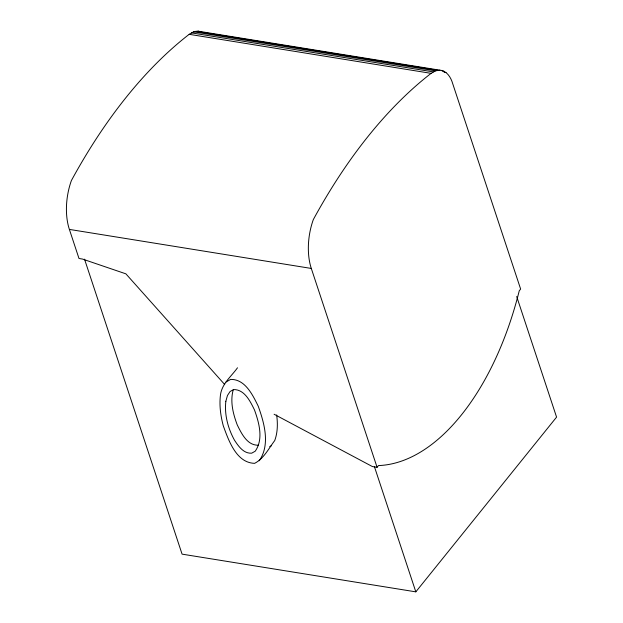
<?xml version="1.0" encoding="UTF-8"?>
<svg xmlns="http://www.w3.org/2000/svg" width="623" height="623" viewBox="0 0 623 623"><rect width="100%" height="100%" fill="white"/><g stroke="black" fill="none" stroke-linecap="round" stroke-linejoin="round"><path stroke-width="0.93" d="M233.181 390.014C229.98 401.594 233.103 413.937 237.246 424.886C241.428 433.374 247.121 445.406 258.14 445.204M237.495 367.788C231.335 376.424 221.944 383.698 220.48 394.842C219.156 405.254 220.62 415.736 223.283 425.82C228.594 440.274 236.203 462.842 254.628 463.341C263.794 458.668 268.669 448.521 274.735 440.554C277.741 432.354 277.811 423.484 276.651 414.918M259.23 460.763C270.444 444.713 264.308 423.126 258.241 406.212C252.72 395.013 245.205 379.134 230.666 379.399L226.063 381.977M274.104 414.248L372.398 466.557L377.079 467.312L378.48 465.568A231.53 126.041 -80.8 0 0 519.239 290.832L520.641 289.088L451.901 81.224C450.125 76.629 446.995 71.995 442.042 70.524L197.982 31.15L193.574 31.835L189.174 34.32A506.951 275.966 -80.8 0 0 71.404 180.53A47.823 26.034 -80.8 0 0 69.379 229.412L78.996 258.49L82.501 259.059L125.885 273.84L224.701 384.531M84.518 259.152L182.08 554.143L415.821 591.85L556.573 417.122L516.693 296.525M377.079 467.312L311.305 268.443A47.823 26.034 -80.8 0 1 313.33 219.553A506.951 275.966 -80.8 0 1 431.1 73.35L435.508 70.866L439.916 70.173M269.728 446.683L271.262 445.819M197.982 31.15L201.478 32.03M195.793 31.267L437.72 70.29M442.166 71.014L444.082 71.318M193.574 31.835L435.508 70.866M444.09 72.252L446.006 72.564M191.362 32.863L433.289 71.886M189.174 34.32L431.1 73.35M69.379 229.412L311.305 268.443M374.415 466.65L415.821 591.85M225.853 401.267C224.288 414.747 228.002 428.414 234.482 440.188C238.399 446.146 243.648 453.809 251.723 453.17L255.212 451.216C263.708 439.059 259.059 422.698 254.464 409.879C250.275 401.399 244.582 389.367 233.563 389.57L230.082 391.524L227.45 395.519L225.853 401.267"/></g></svg>
